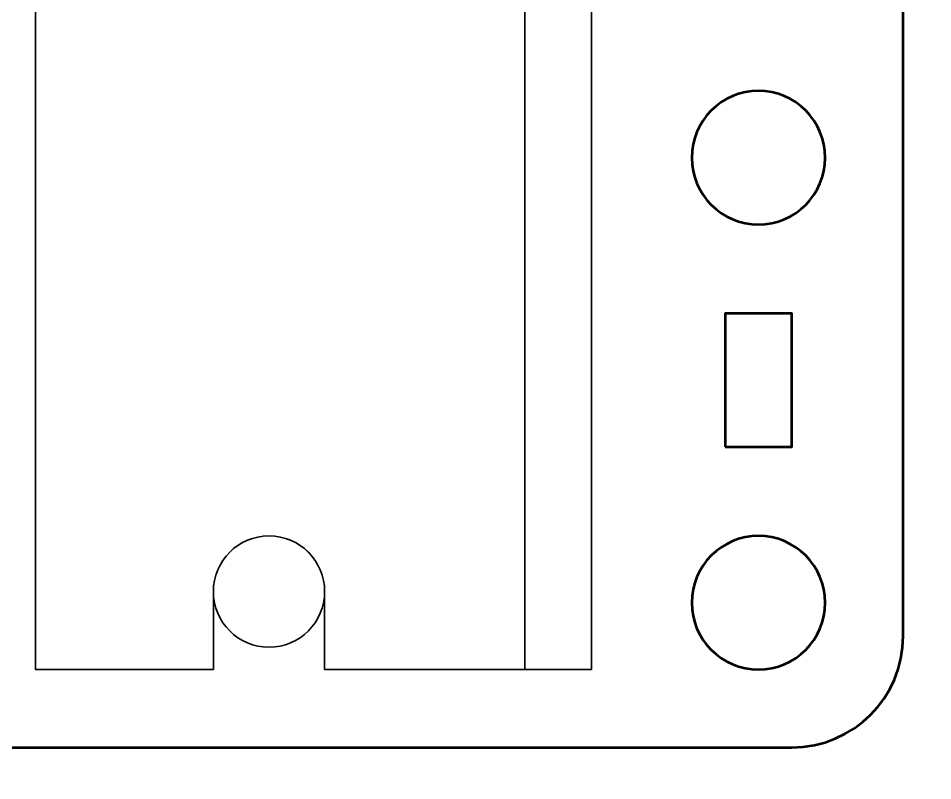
# Model space of a CAD drawing. Header units: centimetres. Extents: x -21 to 0, y -29.7 to 0.
# Drawn here: x -17.427 to -13.317, y -14.85 to -11.424 of the extents above; entities that cross this region are included whole.
import ezdxf

# ---------------------------------------------------------------- set-up
doc = ezdxf.new("R2010")
doc.units = ezdxf.units.CM
doc.header["$MEASUREMENT"] = 0
doc.layers.add('Layer 1', color=7, linetype='Continuous')

msp = doc.modelspace()

# ---------------------------------------------------------------- linework, layer by layer
at = {"layer": 'Layer 1', "color": 30, "lineweight": 35}
msp.add_lwpolyline([(-15.15003, -14.35001), (-14.85003, -14.35001), (-14.85003, -4.75001), (-15.15003, -4.75001), (-15.15003, -14.35001)], close=True, dxfattribs=at)
at = {"layer": 'Layer 1', "color": 250, "lineweight": 35}
msp.add_ellipse((-16.30003, -14.00001), major_axis=(0, 0.25), ratio=1, dxfattribs=at)
at = {"layer": 'Layer 1', "color": 22, "lineweight": 53}
msp.add_open_spline([(-21, -29.19991), (-21, -29.19991), (-21, -0.49996), (-21, -0.49996), (-21, -0.49996), (-21, -0.22299), (-20.77691, 0), (-20.49991, 0), (-20.49991, 0), (-20.49991, 0), (-0.5001, 0), (-0.5001, 0), (-0.5001, 0), (-0.22296, 0), (0, -0.22299), (0, -0.49996), (0, -0.49996), (0, -0.49996), (0, -29.19991), (0, -29.19991), (0, -29.19991), (0, -29.47691), (-0.22296, -29.7), (-0.5001, -29.7), (-0.5001, -29.7), (-0.5001, -29.7), (-20.49991, -29.7), (-20.49991, -29.7), (-20.49991, -29.7), (-20.77691, -29.7), (-21, -29.47691), (-21, -29.19991)], degree=3, knots=[0, 0, 0, 0, 0.125, 0.125, 0.125, 0.125, 0.25, 0.25, 0.25, 0.25, 0.375, 0.375, 0.375, 0.375, 0.5, 0.5, 0.5, 0.5, 0.625, 0.625, 0.625, 0.625, 0.75, 0.75, 0.75, 0.75, 0.875, 0.875, 0.875, 0.875, 1, 1, 1, 1], dxfattribs=at)
at = {"layer": 'Layer 1', "color": 114, "lineweight": 53}
msp.add_open_spline([(-18.75006, -14.19993), (-18.75006, -14.19993), (-18.75006, -3.89995), (-18.75006, -3.89995), (-18.75006, -3.89995), (-18.75006, -3.62295), (-18.52697, -3.39999), (-18.24997, -3.39999), (-18.24997, -3.39999), (-18.24997, -3.39999), (-13.9501, -3.39999), (-13.9501, -3.39999), (-13.9501, -3.39999), (-13.67296, -3.39999), (-13.45, -3.62295), (-13.45, -3.89995), (-13.45, -3.89995), (-13.45, -3.89995), (-13.45, -14.19993), (-13.45, -14.19993), (-13.45, -14.19993), (-13.45, -14.47693), (-13.67296, -14.70003), (-13.9501, -14.70003), (-13.9501, -14.70003), (-13.9501, -14.70003), (-18.24997, -14.70003), (-18.24997, -14.70003), (-18.24997, -14.70003), (-18.52697, -14.70003), (-18.75006, -14.47693), (-18.75006, -14.19993)], degree=3, knots=[0, 0, 0, 0, 0.125, 0.125, 0.125, 0.125, 0.25, 0.25, 0.25, 0.25, 0.375, 0.375, 0.375, 0.375, 0.5, 0.5, 0.5, 0.5, 0.625, 0.625, 0.625, 0.625, 0.75, 0.75, 0.75, 0.75, 0.875, 0.875, 0.875, 0.875, 1, 1, 1, 1], dxfattribs=at)
at = {"layer": 'Layer 1', "color": 30, "lineweight": 35}
msp.add_open_spline([(-17.35003, -4.75001), (-17.35003, -4.75001), (-16.55003, -4.75001), (-16.55003, -4.75001), (-16.55003, -4.75001), (-16.55003, -4.75001), (-16.55003, -5.10001), (-16.55003, -5.10001), (-16.55003, -5.10001), (-16.55003, -5.23806), (-16.43808, -5.35001), (-16.30003, -5.35001), (-16.30003, -5.35001), (-16.16198, -5.35001), (-16.05003, -5.23806), (-16.05003, -5.10001), (-16.05003, -5.10001), (-16.05003, -5.10001), (-16.05003, -4.75001), (-16.05003, -4.75001), (-16.05003, -4.75001), (-16.05003, -4.75001), (-14.85003, -4.75001), (-14.85003, -4.75001), (-14.85003, -4.75001), (-14.85003, -4.75001), (-14.85003, -14.35001), (-14.85003, -14.35001), (-14.85003, -14.35001), (-14.85003, -14.35001), (-16.05003, -14.35001), (-16.05003, -14.35001), (-16.05003, -14.35001), (-16.05003, -14.35001), (-16.05003, -14.00001), (-16.05003, -14.00001), (-16.05003, -14.00001), (-16.05003, -13.86196), (-16.16198, -13.75001), (-16.30003, -13.75001), (-16.30003, -13.75001), (-16.43808, -13.75001), (-16.55003, -13.86196), (-16.55003, -14.00001), (-16.55003, -14.00001), (-16.55003, -14.00001), (-16.55003, -14.35001), (-16.55003, -14.35001), (-16.55003, -14.35001), (-16.55003, -14.35001), (-17.35003, -14.35001), (-17.35003, -14.35001), (-17.35003, -14.35001), (-17.35003, -14.35001), (-17.35003, -4.75001), (-17.35003, -4.75001)], degree=3, knots=[0, 0, 0, 0, 0.0714286, 0.0714286, 0.0714286, 0.0714286, 0.1428571, 0.1428571, 0.1428571, 0.1428571, 0.2142857, 0.2142857, 0.2142857, 0.2142857, 0.2857143, 0.2857143, 0.2857143, 0.2857143, 0.3571429, 0.3571429, 0.3571429, 0.3571429, 0.4285714, 0.4285714, 0.4285714, 0.4285714, 0.5, 0.5, 0.5, 0.5, 0.5714286, 0.5714286, 0.5714286, 0.5714286, 0.6428571, 0.6428571, 0.6428571, 0.6428571, 0.7142857, 0.7142857, 0.7142857, 0.7142857, 0.7857143, 0.7857143, 0.7857143, 0.7857143, 0.8571429, 0.8571429, 0.8571429, 0.8571429, 0.9285714, 0.9285714, 0.9285714, 0.9285714, 1, 1, 1, 1], dxfattribs=at)
at = {"layer": 'Layer 1', "lineweight": 53}
for points in [[(-14.10003, -11.74992), (-13.93436, -11.74992), (-13.80003, -11.8843), (-13.80003, -12.04993), (-13.80003, -12.04993), (-13.80003, -12.2157), (-13.93436, -12.34993), (-14.10003, -12.34993), (-14.10003, -12.34993), (-14.26566, -12.34993), (-14.40003, -12.2157), (-14.40003, -12.04993), (-14.40003, -12.04993), (-14.40003, -11.8843), (-14.26566, -11.74992), (-14.10003, -11.74992)], [(-14.2501, -13.34998), (-14.2501, -13.34998), (-14.2501, -12.74998), (-14.2501, -12.74998), (-14.2501, -12.74998), (-14.2501, -12.74998), (-13.9501, -12.74998), (-13.9501, -12.74998), (-13.9501, -12.74998), (-13.9501, -12.74998), (-13.9501, -13.34998), (-13.9501, -13.34998), (-13.9501, -13.34998), (-13.9501, -13.34998), (-14.2501, -13.34998), (-14.2501, -13.34998)], [(-14.10003, -13.75), (-13.93436, -13.75), (-13.80003, -13.88423), (-13.80003, -14.05), (-13.80003, -14.05), (-13.80003, -14.21566), (-13.93436, -14.35), (-14.10003, -14.35), (-14.10003, -14.35), (-14.26566, -14.35), (-14.40003, -14.21566), (-14.40003, -14.05), (-14.40003, -14.05), (-14.40003, -13.88423), (-14.26566, -13.75), (-14.10003, -13.75)]]:
    msp.add_open_spline(points, degree=3, knots=[0, 0, 0, 0, 0.25, 0.25, 0.25, 0.25, 0.5, 0.5, 0.5, 0.5, 0.75, 0.75, 0.75, 0.75, 1, 1, 1, 1], dxfattribs=at)

doc.saveas('drawing.dxf')
